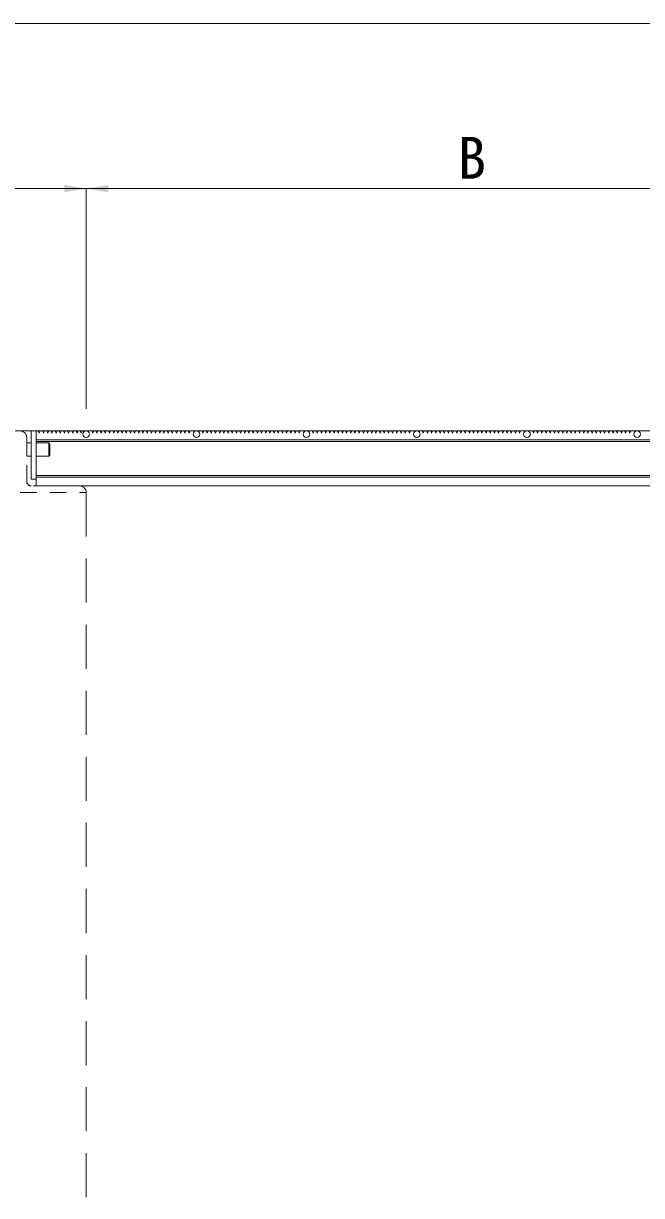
# Model space of a CAD drawing. Units: millimetres at full size; details may follow other scales. Extents: x 77366 to 106166, y -28085 to 6898.
# Drawn here: x 102984 to 103545, y -10466 to -9402 of the extents above; entities that cross this region are included whole.
import ezdxf
from ezdxf.enums import TextEntityAlignment as Align

# ---------------------------------------------------------------- set-up
doc = ezdxf.new("R2010")
doc.units = ezdxf.units.MM
doc.header["$LTSCALE"] = 50
doc.linetypes.add('USER1', pattern=[0.54, 0.3, -0.24])
doc.linetypes.add('USER2', pattern=[1.2, 0.8, -0.4])
for name, color, linetype, lineweight in [('受枠', 3, 'USER2', 9), ('寸法線', 7, 'Continuous', 13), ('本体', 2, 'Continuous', 20), ('ｸﾞﾚｰﾁﾝｸﾞ', 7, 'Continuous', 5)]:
    doc.layers.add(name, color=color, linetype=linetype, lineweight=lineweight)
doc.styles.add('ＭＳ ゴシック', font='')
doc.styles.get('ＭＳ ゴシック').set_extended_font_data('MS Gothic')

# ---------------------------------------------------------------- blocks, each defined once
blk = doc.blocks.new('filled_arrow')
at = {"color": 0, "linetype": 'Continuous', "lineweight": -2}
blk.add_solid([(7.5, 1.25), (0, 0), (7.5, -1.25)], dxfattribs=at)

msp = doc.modelspace()

# ---------------------------------------------------------------- linework, layer by layer
at = {"layer": '受枠', "linetype": 'USER1'}
for p, q in [((102986.8, -9817.94), (102986.8, -9777.94)), ((102986.8, -9794.94), (102986.8, -9782.94)), ((102986.8, -9782.94), (102990.8, -9782.94)), ((102990.8, -9794.94), (102990.8, -9782.94)), ((102995.3, -9794.94), (102995.3, -9782.94)), ((102995.3, -9782.94), (103006.8, -9782.94)), ((103006.8, -9794.94), (103006.8, -9782.94)), ((103007.8, -9783.94), (103006.8, -9782.94)), ((103007.8, -9793.94), (103007.8, -9783.94)), ((102986.8, -9794.94), (102990.8, -9794.94)), ((102995.3, -9794.94), (103006.8, -9794.94)), ((103006.8, -9794.94), (103007.8, -9793.94)), ((103034.8, -9821.94), (102990.8, -9821.94)), ((102980.8, -9827.94), (103040.8, -9827.94))]:
    msp.add_line(p, q, dxfattribs=at)
for centre, radius, start, end in [((102980.8, -9777.94), 6, 0, 90), ((102990.8, -9817.94), 4, 180, 270), ((103034.8, -9827.94), 6, 0, 90)]:
    msp.add_arc(centre, radius, start, end, dxfattribs=at)
at = {"layer": '寸法線'}
for p, q in [((102840.8, -9401.94), (103940.8, -9401.94)), ((102840.8, -9551.94), (103040.8, -9551.94)), ((103040.8, -9751.94), (103040.8, -9551.94)), ((103040.8, -9551.94), (103740.8, -9551.94)), ((103040.8, -9751.94), (103040.8, -9551.94))]:
    msp.add_line(p, q, dxfattribs=at)
at = {"layer": '本体'}
msp.add_line((102846.8, -9771.94), (103934.8, -9771.94), dxfattribs=at)
at = {"layer": '本体', "linetype": 'USER2', "lineweight": 9}
msp.add_line((103040.8, -9827.94), (103040.8, -10871.94), dxfattribs=at)
at = {"layer": 'ｸﾞﾚｰﾁﾝｸﾞ'}
for p, q in [((102990.8, -9771.94), (102995.3, -9771.94)), ((102990.8, -9771.94), (102990.8, -9815.94)), ((102995.3, -9771.94), (103786.3, -9771.94)), ((102995.3, -9771.94), (102995.3, -9821.94)), ((102995.3, -9771.94), (102997.3, -9771.94)), ((102995.3, -9771.94), (102995.3, -9815.94)), ((102995.3, -9779.94), (103786.3, -9779.94)), ((102995.3, -9781.44), (103786.3, -9781.44)), ((102997.3, -9771.94), (102998.2, -9774.04)), ((102998.2, -9774.04), (102999.1, -9771.94)), ((102999.1, -9771.94), (103001.1, -9771.94)), ((103001.1, -9771.94), (103002, -9774.04)), ((103002, -9774.04), (103002.9, -9771.94)), ((103002.9, -9771.94), (103004.9, -9771.94)), ((103004.9, -9771.94), (103005.8, -9774.04)), ((103005.8, -9774.04), (103006.7, -9771.94)), ((103006.7, -9771.94), (103008.7, -9771.94)), ((103008.7, -9771.94), (103009.6, -9774.04)), ((103009.6, -9774.04), (103010.5, -9771.94)), ((103010.5, -9771.94), (103012.5, -9771.94)), ((103012.5, -9771.94), (103013.4, -9774.04)), ((103013.4, -9774.04), (103014.3, -9771.94)), ((103014.3, -9771.94), (103016.3, -9771.94)), ((103016.3, -9771.94), (103017.2, -9774.04)), ((103017.2, -9774.04), (103018.1, -9771.94)), ((103018.1, -9771.94), (103020.1, -9771.94)), ((103020.1, -9771.94), (103021, -9774.04)), ((103021, -9774.04), (103021.9, -9771.94)), ((103021.9, -9771.94), (103023.9, -9771.94)), ((103023.9, -9771.94), (103024.8, -9774.04)), ((103024.8, -9774.04), (103025.7, -9771.94)), ((103025.7, -9771.94), (103027.7, -9771.94)), ((103027.7, -9771.94), (103028.6, -9774.04)), ((103028.6, -9774.04), (103029.5, -9771.94)), ((103029.5, -9771.94), (103031.5, -9771.94)), ((103031.5, -9771.94), (103032.4, -9774.04)), ((103032.4, -9774.04), (103033.3, -9771.94)), ((103033.3, -9771.94), (103035.3, -9771.94)), ((103035.3, -9771.94), (103036.2, -9774.04)), ((103036.2, -9774.04), (103037.1, -9771.94)), ((103043.8, -9771.94), (103045.8, -9771.94)), ((103045.8, -9771.94), (103046.7, -9774.04)), ((103046.7, -9774.04), (103047.6, -9771.94)), ((103047.6, -9771.94), (103049.6, -9771.94)), ((103049.6, -9771.94), (103050.5, -9774.04)), ((103050.5, -9774.04), (103051.4, -9771.94)), ((103051.4, -9771.94), (103053.4, -9771.94)), ((103053.4, -9771.94), (103054.3, -9774.04)), ((103054.3, -9774.04), (103055.2, -9771.94)), ((103055.2, -9771.94), (103057.2, -9771.94)), ((103057.2, -9771.94), (103058.1, -9774.04)), ((103058.1, -9774.04), (103059, -9771.94)), ((103059, -9771.94), (103061, -9771.94)), ((103061, -9771.94), (103061.9, -9774.04)), ((103061.9, -9774.04), (103062.8, -9771.94)), ((103062.8, -9771.94), (103064.8, -9771.94)), ((103064.8, -9771.94), (103065.7, -9774.04)), ((103065.7, -9774.04), (103066.6, -9771.94)), ((103066.6, -9771.94), (103068.6, -9771.94)), ((103068.6, -9771.94), (103069.5, -9774.04)), ((103069.5, -9774.04), (103070.4, -9771.94)), ((103070.4, -9771.94), (103072.4, -9771.94)), ((103072.4, -9771.94), (103073.3, -9774.04)), ((103073.3, -9774.04), (103074.2, -9771.94)), ((103074.2, -9771.94), (103076.2, -9771.94)), ((103076.2, -9771.94), (103077.1, -9774.04)), ((103077.1, -9774.04), (103078, -9771.94)), ((103078, -9771.94), (103080, -9771.94)), ((103080, -9771.94), (103080.9, -9774.04)), ((103080.9, -9774.04), (103081.8, -9771.94)), ((103081.8, -9771.94), (103083.8, -9771.94)), ((103083.8, -9771.94), (103084.7, -9774.04)), ((103084.7, -9774.04), (103085.6, -9771.94)), ((103085.6, -9771.94), (103087.6, -9771.94)), ((103087.6, -9771.94), (103088.5, -9774.04)), ((103088.5, -9774.04), (103089.4, -9771.94)), ((103089.4, -9771.94), (103091.4, -9771.94)), ((103091.4, -9771.94), (103092.3, -9774.04)), ((103092.3, -9774.04), (103093.2, -9771.94)), ((103093.2, -9771.94), (103095.2, -9771.94)), ((103095.2, -9771.94), (103096.1, -9774.04)), ((103096.1, -9774.04), (103097, -9771.94)), ((103097, -9771.94), (103099, -9771.94)), ((103099, -9771.94), (103099.9, -9774.04)), ((103099.9, -9774.04), (103100.8, -9771.94)), ((103100.8, -9771.94), (103102.8, -9771.94)), ((103102.8, -9771.94), (103103.7, -9774.04)), ((103103.7, -9774.04), (103104.6, -9771.94)), ((103104.6, -9771.94), (103106.6, -9771.94)), ((103106.6, -9771.94), (103107.5, -9774.04)), ((103107.5, -9774.04), (103108.4, -9771.94)), ((103108.4, -9771.94), (103110.4, -9771.94)), ((103110.4, -9771.94), (103111.3, -9774.04)), ((103111.3, -9774.04), (103112.2, -9771.94)), ((103112.2, -9771.94), (103114.2, -9771.94)), ((103114.2, -9771.94), (103115.1, -9774.04)), ((103115.1, -9774.04), (103116, -9771.94)), ((103116, -9771.94), (103118, -9771.94)), ((103118, -9771.94), (103118.9, -9774.04)), ((103118.9, -9774.04), (103119.8, -9771.94)), ((103119.8, -9771.94), (103121.8, -9771.94)), ((103121.8, -9771.94), (103122.7, -9774.04)), ((103122.7, -9774.04), (103123.6, -9771.94)), ((103123.6, -9771.94), (103125.6, -9771.94)), ((103125.6, -9771.94), (103126.5, -9774.04)), ((103126.5, -9774.04), (103127.4, -9771.94)), ((103127.4, -9771.94), (103129.4, -9771.94)), ((103129.4, -9771.94), (103130.3, -9774.04)), ((103130.3, -9774.04), (103131.2, -9771.94)), ((103131.2, -9771.94), (103133.2, -9771.94)), ((103133.2, -9771.94), (103134.1, -9774.04)), ((103134.1, -9774.04), (103135, -9771.94)), ((103135, -9771.94), (103137.8, -9771.94)), ((103143.8, -9771.94), (103145.8, -9771.94)), ((103145.8, -9771.94), (103146.7, -9774.04)), ((103146.7, -9774.04), (103147.6, -9771.94)), ((103147.6, -9771.94), (103149.6, -9771.94)), ((103149.6, -9771.94), (103150.5, -9774.04)), ((103150.5, -9774.04), (103151.4, -9771.94)), ((103151.4, -9771.94), (103153.4, -9771.94)), ((103153.4, -9771.94), (103154.3, -9774.04)), ((103154.3, -9774.04), (103155.2, -9771.94)), ((103155.2, -9771.94), (103157.2, -9771.94)), ((103157.2, -9771.94), (103158.1, -9774.04)), ((103158.1, -9774.04), (103159, -9771.94)), ((103159, -9771.94), (103161, -9771.94)), ((103161, -9771.94), (103161.9, -9774.04)), ((103161.9, -9774.04), (103162.8, -9771.94)), ((103162.8, -9771.94), (103164.8, -9771.94)), ((103164.8, -9771.94), (103165.7, -9774.04)), ((103165.7, -9774.04), (103166.6, -9771.94)), ((103166.6, -9771.94), (103168.6, -9771.94)), ((103168.6, -9771.94), (103169.5, -9774.04)), ((103169.5, -9774.04), (103170.4, -9771.94)), ((103170.4, -9771.94), (103172.4, -9771.94)), ((103172.4, -9771.94), (103173.3, -9774.04)), ((103173.3, -9774.04), (103174.2, -9771.94)), ((103174.2, -9771.94), (103176.2, -9771.94)), ((103176.2, -9771.94), (103177.1, -9774.04)), ((103177.1, -9774.04), (103178, -9771.94)), ((103178, -9771.94), (103180, -9771.94)), ((103180, -9771.94), (103180.9, -9774.04)), ((103180.9, -9774.04), (103181.8, -9771.94)), ((103181.8, -9771.94), (103183.8, -9771.94)), ((103183.8, -9771.94), (103184.7, -9774.04)), ((103184.7, -9774.04), (103185.6, -9771.94)), ((103185.6, -9771.94), (103187.6, -9771.94)), ((103187.6, -9771.94), (103188.5, -9774.04)), ((103188.5, -9774.04), (103189.4, -9771.94)), ((103189.4, -9771.94), (103191.4, -9771.94)), ((103191.4, -9771.94), (103192.3, -9774.04)), ((103192.3, -9774.04), (103193.2, -9771.94)), ((103193.2, -9771.94), (103195.2, -9771.94)), ((103195.2, -9771.94), (103196.1, -9774.04)), ((103196.1, -9774.04), (103197, -9771.94)), ((103197, -9771.94), (103199, -9771.94)), ((103199, -9771.94), (103199.9, -9774.04)), ((103199.9, -9774.04), (103200.8, -9771.94)), ((103200.8, -9771.94), (103202.8, -9771.94)), ((103202.8, -9771.94), (103203.7, -9774.04)), ((103203.7, -9774.04), (103204.6, -9771.94)), ((103204.6, -9771.94), (103206.6, -9771.94)), ((103206.6, -9771.94), (103207.5, -9774.04)), ((103207.5, -9774.04), (103208.4, -9771.94)), ((103208.4, -9771.94), (103210.4, -9771.94)), ((103210.4, -9771.94), (103211.3, -9774.04)), ((103211.3, -9774.04), (103212.2, -9771.94)), ((103212.2, -9771.94), (103214.2, -9771.94)), ((103214.2, -9771.94), (103215.1, -9774.04)), ((103215.1, -9774.04), (103216, -9771.94)), ((103216, -9771.94), (103218, -9771.94)), ((103218, -9771.94), (103218.9, -9774.04)), ((103218.9, -9774.04), (103219.8, -9771.94)), ((103219.8, -9771.94), (103221.8, -9771.94)), ((103221.8, -9771.94), (103222.7, -9774.04)), ((103222.7, -9774.04), (103223.6, -9771.94)), ((103223.6, -9771.94), (103225.6, -9771.94)), ((103225.6, -9771.94), (103226.5, -9774.04)), ((103226.5, -9774.04), (103227.4, -9771.94)), ((103227.4, -9771.94), (103229.4, -9771.94)), ((103229.4, -9771.94), (103230.3, -9774.04)), ((103230.3, -9774.04), (103231.2, -9771.94)), ((103231.2, -9771.94), (103233.2, -9771.94)), ((103233.2, -9771.94), (103234.1, -9774.04)), ((103234.1, -9774.04), (103235, -9771.94)), ((103235, -9771.94), (103237.8, -9771.94)), ((103243.8, -9771.94), (103245.8, -9771.94)), ((103245.8, -9771.94), (103246.7, -9774.04)), ((103246.7, -9774.04), (103247.6, -9771.94)), ((103247.6, -9771.94), (103249.6, -9771.94)), ((103249.6, -9771.94), (103250.5, -9774.04)), ((103250.5, -9774.04), (103251.4, -9771.94)), ((103251.4, -9771.94), (103253.4, -9771.94)), ((103253.4, -9771.94), (103254.3, -9774.04)), ((103254.3, -9774.04), (103255.2, -9771.94)), ((103255.2, -9771.94), (103257.2, -9771.94)), ((103257.2, -9771.94), (103258.1, -9774.04)), ((103258.1, -9774.04), (103259, -9771.94)), ((103259, -9771.94), (103261, -9771.94)), ((103261, -9771.94), (103261.9, -9774.04)), ((103261.9, -9774.04), (103262.8, -9771.94)), ((103262.8, -9771.94), (103264.8, -9771.94)), ((103264.8, -9771.94), (103265.7, -9774.04)), ((103265.7, -9774.04), (103266.6, -9771.94)), ((103266.6, -9771.94), (103268.6, -9771.94)), ((103268.6, -9771.94), (103269.5, -9774.04)), ((103269.5, -9774.04), (103270.4, -9771.94)), ((103270.4, -9771.94), (103272.4, -9771.94)), ((103272.4, -9771.94), (103273.3, -9774.04)), ((103273.3, -9774.04), (103274.2, -9771.94)), ((103274.2, -9771.94), (103276.2, -9771.94)), ((103276.2, -9771.94), (103277.1, -9774.04)), ((103277.1, -9774.04), (103278, -9771.94)), ((103278, -9771.94), (103280, -9771.94)), ((103280, -9771.94), (103280.9, -9774.04)), ((103280.9, -9774.04), (103281.8, -9771.94)), ((103281.8, -9771.94), (103283.8, -9771.94)), ((103283.8, -9771.94), (103284.7, -9774.04)), ((103284.7, -9774.04), (103285.6, -9771.94)), ((103285.6, -9771.94), (103287.6, -9771.94)), ((103287.6, -9771.94), (103288.5, -9774.04)), ((103288.5, -9774.04), (103289.4, -9771.94)), ((103289.4, -9771.94), (103291.4, -9771.94)), ((103291.4, -9771.94), (103292.3, -9774.04)), ((103292.3, -9774.04), (103293.2, -9771.94)), ((103293.2, -9771.94), (103295.2, -9771.94)), ((103295.2, -9771.94), (103296.1, -9774.04)), ((103296.1, -9774.04), (103297, -9771.94)), ((103297, -9771.94), (103299, -9771.94)), ((103299, -9771.94), (103299.9, -9774.04)), ((103299.9, -9774.04), (103300.8, -9771.94)), ((103300.8, -9771.94), (103302.8, -9771.94)), ((103302.8, -9771.94), (103303.7, -9774.04)), ((103303.7, -9774.04), (103304.6, -9771.94)), ((103304.6, -9771.94), (103306.6, -9771.94)), ((103306.6, -9771.94), (103307.5, -9774.04)), ((103307.5, -9774.04), (103308.4, -9771.94)), ((103308.4, -9771.94), (103310.4, -9771.94)), ((103310.4, -9771.94), (103311.3, -9774.04)), ((103311.3, -9774.04), (103312.2, -9771.94)), ((103312.2, -9771.94), (103314.2, -9771.94)), ((103314.2, -9771.94), (103315.1, -9774.04)), ((103315.1, -9774.04), (103316, -9771.94)), ((103316, -9771.94), (103318, -9771.94)), ((103318, -9771.94), (103318.9, -9774.04)), ((103318.9, -9774.04), (103319.8, -9771.94)), ((103319.8, -9771.94), (103321.8, -9771.94)), ((103321.8, -9771.94), (103322.7, -9774.04)), ((103322.7, -9774.04), (103323.6, -9771.94)), ((103323.6, -9771.94), (103325.6, -9771.94)), ((103325.6, -9771.94), (103326.5, -9774.04)), ((103326.5, -9774.04), (103327.4, -9771.94)), ((103327.4, -9771.94), (103329.4, -9771.94)), ((103329.4, -9771.94), (103330.3, -9774.04)), ((103330.3, -9774.04), (103331.2, -9771.94)), ((103331.2, -9771.94), (103333.2, -9771.94)), ((103333.2, -9771.94), (103334.1, -9774.04)), ((103334.1, -9774.04), (103335, -9771.94)), ((103335, -9771.94), (103337.8, -9771.94)), ((103343.8, -9771.94), (103345.8, -9771.94)), ((103345.8, -9771.94), (103346.7, -9774.04)), ((103346.7, -9774.04), (103347.6, -9771.94)), ((103347.6, -9771.94), (103349.6, -9771.94)), ((103349.6, -9771.94), (103350.5, -9774.04)), ((103350.5, -9774.04), (103351.4, -9771.94)), ((103351.4, -9771.94), (103353.4, -9771.94)), ((103353.4, -9771.94), (103354.3, -9774.04)), ((103354.3, -9774.04), (103355.2, -9771.94)), ((103355.2, -9771.94), (103357.2, -9771.94)), ((103357.2, -9771.94), (103358.1, -9774.04)), ((103358.1, -9774.04), (103359, -9771.94)), ((103359, -9771.94), (103361, -9771.94)), ((103361, -9771.94), (103361.9, -9774.04)), ((103361.9, -9774.04), (103362.8, -9771.94)), ((103362.8, -9771.94), (103364.8, -9771.94)), ((103364.8, -9771.94), (103365.7, -9774.04)), ((103365.7, -9774.04), (103366.6, -9771.94)), ((103366.6, -9771.94), (103368.6, -9771.94)), ((103368.6, -9771.94), (103369.5, -9774.04)), ((103369.5, -9774.04), (103370.4, -9771.94)), ((103370.4, -9771.94), (103372.4, -9771.94)), ((103372.4, -9771.94), (103373.3, -9774.04)), ((103373.3, -9774.04), (103374.2, -9771.94)), ((103374.2, -9771.94), (103376.2, -9771.94)), ((103376.2, -9771.94), (103377.1, -9774.04)), ((103377.1, -9774.04), (103378, -9771.94)), ((103378, -9771.94), (103380, -9771.94)), ((103380, -9771.94), (103380.9, -9774.04)), ((103380.9, -9774.04), (103381.8, -9771.94)), ((103381.8, -9771.94), (103383.8, -9771.94)), ((103383.8, -9771.94), (103384.7, -9774.04)), ((103384.7, -9774.04), (103385.6, -9771.94)), ((103385.6, -9771.94), (103387.6, -9771.94)), ((103387.6, -9771.94), (103388.5, -9774.04)), ((103388.5, -9774.04), (103389.4, -9771.94)), ((103389.4, -9771.94), (103391.4, -9771.94)), ((103391.4, -9771.94), (103392.3, -9774.04)), ((103392.3, -9774.04), (103393.2, -9771.94)), ((103393.2, -9771.94), (103395.2, -9771.94)), ((103395.2, -9771.94), (103396.1, -9774.04)), ((103396.1, -9774.04), (103397, -9771.94)), ((103397, -9771.94), (103399, -9771.94)), ((103399, -9771.94), (103399.9, -9774.04)), ((103399.9, -9774.04), (103400.8, -9771.94)), ((103400.8, -9771.94), (103402.8, -9771.94)), ((103402.8, -9771.94), (103403.7, -9774.04)), ((103403.7, -9774.04), (103404.6, -9771.94)), ((103404.6, -9771.94), (103406.6, -9771.94)), ((103406.6, -9771.94), (103407.5, -9774.04)), ((103407.5, -9774.04), (103408.4, -9771.94)), ((103408.4, -9771.94), (103410.4, -9771.94)), ((103410.4, -9771.94), (103411.3, -9774.04)), ((103411.3, -9774.04), (103412.2, -9771.94)), ((103412.2, -9771.94), (103414.2, -9771.94)), ((103414.2, -9771.94), (103415.1, -9774.04)), ((103415.1, -9774.04), (103416, -9771.94)), ((103416, -9771.94), (103418, -9771.94)), ((103418, -9771.94), (103418.9, -9774.04)), ((103418.9, -9774.04), (103419.8, -9771.94)), ((103419.8, -9771.94), (103421.8, -9771.94)), ((103421.8, -9771.94), (103422.7, -9774.04)), ((103422.7, -9774.04), (103423.6, -9771.94)), ((103423.6, -9771.94), (103425.6, -9771.94)), ((103425.6, -9771.94), (103426.5, -9774.04)), ((103426.5, -9774.04), (103427.4, -9771.94)), ((103427.4, -9771.94), (103429.4, -9771.94)), ((103429.4, -9771.94), (103430.3, -9774.04)), ((103430.3, -9774.04), (103431.2, -9771.94)), ((103431.2, -9771.94), (103433.2, -9771.94)), ((103433.2, -9771.94), (103434.1, -9774.04)), ((103434.1, -9774.04), (103435, -9771.94)), ((103435, -9771.94), (103437.8, -9771.94)), ((103443.8, -9771.94), (103445.8, -9771.94)), ((103445.8, -9771.94), (103446.7, -9774.04)), ((103446.7, -9774.04), (103447.6, -9771.94)), ((103447.6, -9771.94), (103449.6, -9771.94)), ((103449.6, -9771.94), (103450.5, -9774.04)), ((103450.5, -9774.04), (103451.4, -9771.94)), ((103451.4, -9771.94), (103453.4, -9771.94)), ((103453.4, -9771.94), (103454.3, -9774.04)), ((103454.3, -9774.04), (103455.2, -9771.94)), ((103455.2, -9771.94), (103457.2, -9771.94)), ((103457.2, -9771.94), (103458.1, -9774.04)), ((103458.1, -9774.04), (103459, -9771.94)), ((103459, -9771.94), (103461, -9771.94)), ((103461, -9771.94), (103461.9, -9774.04)), ((103461.9, -9774.04), (103462.8, -9771.94)), ((103462.8, -9771.94), (103464.8, -9771.94)), ((103464.8, -9771.94), (103465.7, -9774.04)), ((103465.7, -9774.04), (103466.6, -9771.94)), ((103466.6, -9771.94), (103468.6, -9771.94)), ((103468.6, -9771.94), (103469.5, -9774.04)), ((103469.5, -9774.04), (103470.4, -9771.94)), ((103470.4, -9771.94), (103472.4, -9771.94)), ((103472.4, -9771.94), (103473.3, -9774.04)), ((103473.3, -9774.04), (103474.2, -9771.94)), ((103474.2, -9771.94), (103476.2, -9771.94)), ((103476.2, -9771.94), (103477.1, -9774.04)), ((103477.1, -9774.04), (103478, -9771.94)), ((103478, -9771.94), (103480, -9771.94)), ((103480, -9771.94), (103480.9, -9774.04)), ((103480.9, -9774.04), (103481.8, -9771.94)), ((103481.8, -9771.94), (103483.8, -9771.94)), ((103483.8, -9771.94), (103484.7, -9774.04)), ((103484.7, -9774.04), (103485.6, -9771.94)), ((103485.6, -9771.94), (103487.6, -9771.94)), ((103487.6, -9771.94), (103488.5, -9774.04)), ((103488.5, -9774.04), (103489.4, -9771.94)), ((103489.4, -9771.94), (103491.4, -9771.94)), ((103491.4, -9771.94), (103492.3, -9774.04)), ((103492.3, -9774.04), (103493.2, -9771.94)), ((103493.2, -9771.94), (103495.2, -9771.94)), ((103495.2, -9771.94), (103496.1, -9774.04)), ((103496.1, -9774.04), (103497, -9771.94)), ((103497, -9771.94), (103499, -9771.94)), ((103499, -9771.94), (103499.9, -9774.04)), ((103499.9, -9774.04), (103500.8, -9771.94)), ((103500.8, -9771.94), (103502.8, -9771.94)), ((103502.8, -9771.94), (103503.7, -9774.04)), ((103503.7, -9774.04), (103504.6, -9771.94)), ((103504.6, -9771.94), (103506.6, -9771.94)), ((103506.6, -9771.94), (103507.5, -9774.04)), ((103507.5, -9774.04), (103508.4, -9771.94)), ((103508.4, -9771.94), (103510.4, -9771.94)), ((103510.4, -9771.94), (103511.3, -9774.04)), ((103511.3, -9774.04), (103512.2, -9771.94)), ((103512.2, -9771.94), (103514.2, -9771.94)), ((103514.2, -9771.94), (103515.1, -9774.04)), ((103515.1, -9774.04), (103516, -9771.94)), ((103516, -9771.94), (103518, -9771.94)), ((103518, -9771.94), (103518.9, -9774.04)), ((103518.9, -9774.04), (103519.8, -9771.94)), ((103519.8, -9771.94), (103521.8, -9771.94)), ((103521.8, -9771.94), (103522.7, -9774.04)), ((103522.7, -9774.04), (103523.6, -9771.94)), ((103523.6, -9771.94), (103525.6, -9771.94)), ((103525.6, -9771.94), (103526.5, -9774.04)), ((103526.5, -9774.04), (103527.4, -9771.94)), ((103527.4, -9771.94), (103529.4, -9771.94)), ((103529.4, -9771.94), (103530.3, -9774.04)), ((103530.3, -9774.04), (103531.2, -9771.94)), ((103531.2, -9771.94), (103533.2, -9771.94)), ((103533.2, -9771.94), (103534.1, -9774.04)), ((103534.1, -9774.04), (103535, -9771.94)), ((103535, -9771.94), (103537.8, -9771.94)), ((103543.8, -9771.94), (103545.8, -9771.94)), ((102995.3, -9812.44), (103786.3, -9812.44)), ((102995.3, -9813.94), (103786.3, -9813.94)), ((102990.8, -9815.94), (102995.3, -9815.94)), ((102995.3, -9821.94), (103786.3, -9821.94))]:
    msp.add_line(p, q, dxfattribs=at)
for centre in [(103040.8, -9774.94), (103140.8, -9774.94), (103240.8, -9774.94), (103340.8, -9774.94), (103440.8, -9774.94), (103540.8, -9774.94)]:
    msp.add_circle(centre, 3, dxfattribs=at)

# ---------------------------------------------------------------- block references
at = {"layer": '寸法線', "xscale": 2.67, "yscale": 2.67, "rotation": 180}
msp.add_blockref('filled_arrow', (103040.8, -9551.94), dxfattribs=at)
at = {"layer": '寸法線', "xscale": 2.67, "yscale": 2.67}
msp.add_blockref('filled_arrow', (103040.8, -9551.94), dxfattribs=at)

# ---------------------------------------------------------------- texts
at = {"layer": '寸法線', "style": 'ＭＳ ゴシック'}
msp.add_text('B', height=37.98, dxfattribs=at).set_placement((103390.8, -9523.94), align=Align.MIDDLE_CENTER)

doc.saveas('drawing.dxf')
